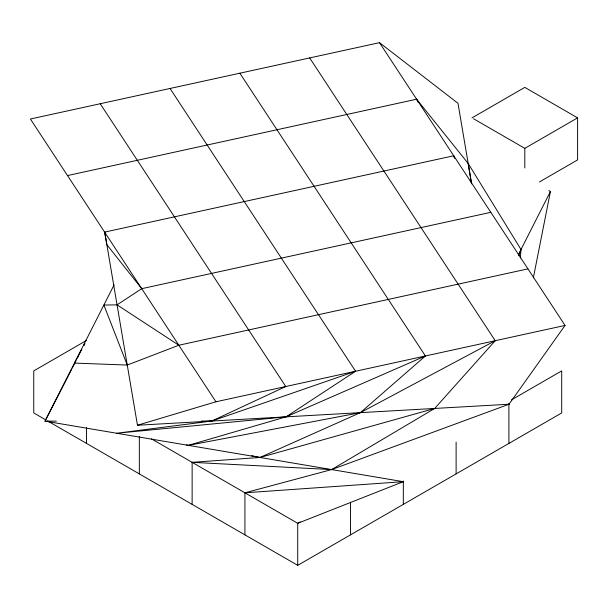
<?xml version="1.0" encoding="UTF-8"?>
<svg xmlns="http://www.w3.org/2000/svg" width="608" height="608" viewBox="0 0 608 608"><rect width="100%" height="100%" fill="white"/><g stroke="black" fill="none" stroke-linecap="round" stroke-linejoin="round"><path stroke-width="0.91" d="M520.334 258.012L521.01 249.523L468.19 163.484L416.617 99.21L67.511 175.568M533.345 277.856L550.438 191.482L548.75 190.631M518.784 255.778L521.01 249.523M114.106 284.863L45.007 421.139L403.294 481.688L297.722 523.298L151.521 438.892M518.449 254.57L550.438 191.482M71.402 369.846L45.007 421.139L56.377 421.131M72.268 368.159L75.726 361.433M77.892 357.23L78.759 355.551M83.95 345.458L84.816 343.778M81.791 349.326L74.442 363.098L127.262 365.051L178.836 345.23L527.942 268.88M83.95 345.276L84.816 343.649M244.933 534.858L244.933 492.814L331.634 469.581L509.01 404.244L565.052 325.432L379.506 42.659L30.4 119.008L215.939 401.789L565.052 325.432M192.136 504.382L192.136 462.338L331.634 469.581L434.705 408.439L495.231 340.708L309.685 57.927M239.864 73.203L425.402 355.976L360.392 412.642L259.981 457.467L192.136 462.338M127.262 365.051L103.869 305.056L117.055 304.859L141.725 288.678L490.831 212.321M170.042 88.472L355.581 371.245L286.087 416.837L188.32 445.36L186.512 444.858M86.541 340.412L33.752 370.895L33.752 412.938L45.121 419.505M472.006 117.868L524.803 87.385L577.6 117.868L577.6 159.912L539.425 181.952M473.632 118.803L524.803 148.344L577.6 117.868M300.162 521.892L297.722 523.298L297.722 565.341L47.553 420.911M511.343 399.965L561.701 370.895L561.701 412.938L297.722 565.341M495.231 340.708L360.392 412.642L188.32 445.36M425.402 355.976L286.087 416.837L116.668 433.246L211.774 421.04L355.581 371.245M104.652 231.709L137.469 425.243L215.939 401.789M434.705 408.439L259.981 457.467L251.628 455.696M454.685 158.414L453.728 155.77L104.614 232.119L106.848 244.674L141.725 288.678M244.933 492.814L403.294 481.688M137.469 425.243L509.01 404.244M201.354 421.048L211.774 421.04L285.76 386.521L100.221 103.74M117.055 304.859L178.836 345.23M379.506 42.659L457.984 103.292L471.641 183.852M416.617 99.21L418.296 102.6M453.728 155.77L454.222 157.601M468.19 163.484L471.375 183.13M524.803 148.344L524.803 167.968M508.904 403.241L508.904 443.414M456.114 442.13L456.114 473.898M403.317 481.019L403.317 504.382M350.52 502.162L350.52 534.858M139.338 436.529L139.338 473.898M86.541 427.53L86.541 443.414"/></g></svg>
